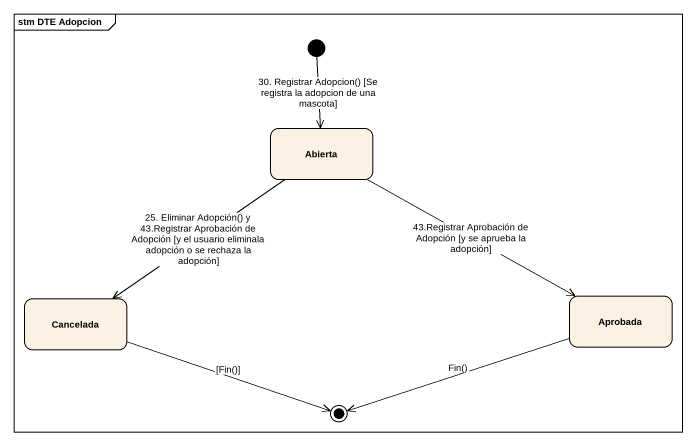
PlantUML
@startuml
mainframe stm DTE Adopcion
hide empty description
state Abierta
state Cancelada
state Aprobada
[*] --> Abierta : 30. Registrar Adopcion() [Se registra la adopcion de una mascota]
Abierta --> Cancelada : 25. Eliminar Adopción() y 43.Registrar Aprobación de Adopción [y el usuario eliminala adopción o se rechaza la adopción]
Abierta -right-> Aprobada : 43.Registrar Aprobación de Adopción [y se aprueba la adopción]
Cancelada -right-> [*] : [Fin()]
Aprobada -left-> [*] : Fin()
@enduml
